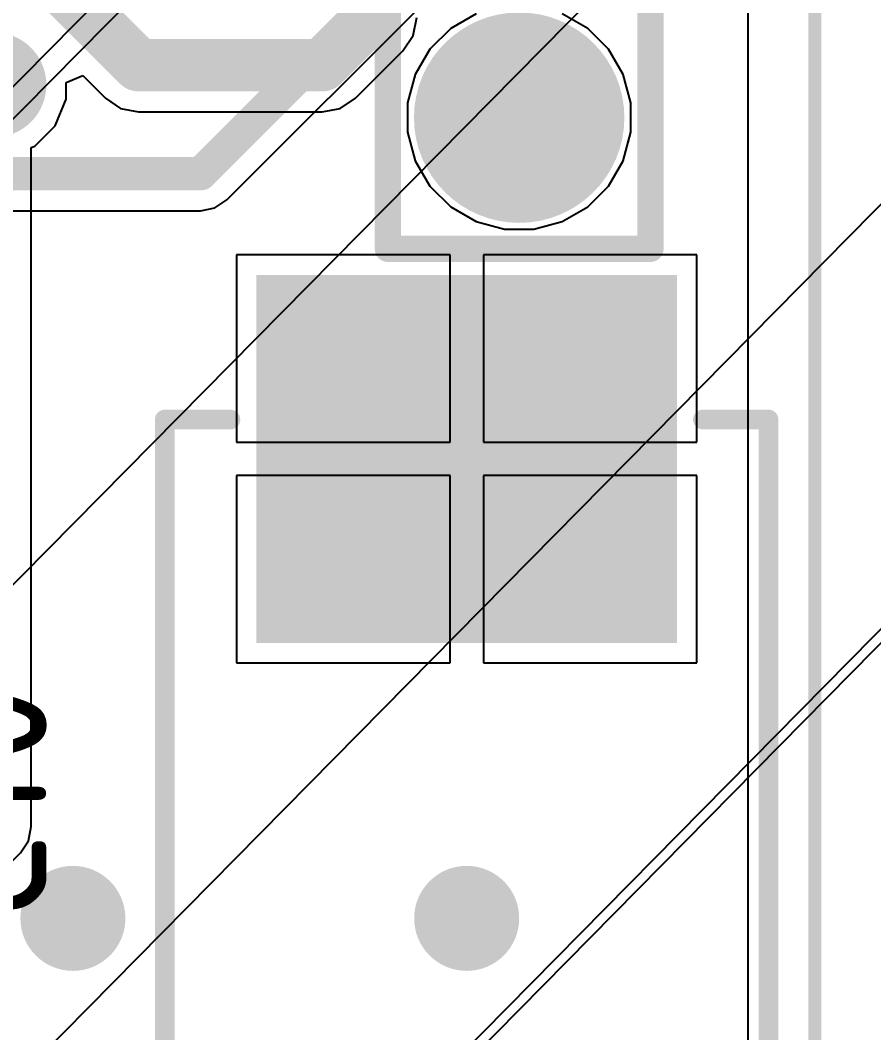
# Model space of a CAD drawing. Header units: millimetres. Extents: x 0 to 5337, y 0 to 5380.
# Drawn here: x 48.2 to 54.7, y 19.83 to 27.54 of the extents above; entities that cross this region are included whole.
import ezdxf

# ---------------------------------------------------------------- set-up
doc = ezdxf.new("R2010")
doc.units = ezdxf.units.MM
for name, color, linetype in [('BottomLayer', 5, 'Continuous'), ('BottomSolder', 6, 'Continuous'), ('Mechanical2', 216, 'Continuous'), ('MultiLayer', 9, 'Continuous'), ('PadHoleLayer', 156, 'Continuous'), ('TopLayer', 1, 'Continuous'), ('TopOverlay', 2, 'Continuous'), ('TopPaste', 8, 'Continuous'), ('TopSolder', 216, 'Continuous'), ('ViaHoleLayer', 16, 'Continuous')]:
    doc.layers.add(name, color=color, linetype=linetype)
doc.styles.add('GOST type A', font='', dxfattribs={"height": 0.2})
doc.styles.get('GOST type A').set_extended_font_data('GOST type A')

msp = doc.modelspace()

# ---------------------------------------------------------------- hatches: boundary and pattern name
at = {"layer": 'BottomLayer'}
h = msp.add_hatch(color=5, dxfattribs=at)
edge = h.paths.add_edge_path()
edge.add_arc((52.00000014, 26.79999974), 0.6999985999999999, 0, 360)
h = msp.add_hatch(color=5, dxfattribs=at)
edge = h.paths.add_edge_path()
edge.add_arc((47.997999, 27.04999924), 0.3999992, 0, 360)
h = msp.add_hatch(color=5, dxfattribs=at)
edge = h.paths.add_edge_path()
edge.add_arc((48.59999931999999, 20.69999924), 0.3999992, 0, 360)
h = msp.add_hatch(color=5, dxfattribs=at)
edge = h.paths.add_edge_path()
edge.add_arc((51.60000094, 20.69999924), 0.3999992, 0, 360)
at = {"layer": 'BottomSolder'}
h = msp.add_hatch(color=6, dxfattribs=at)
edge = h.paths.add_edge_path()
edge.add_arc((52.00000014, 26.79999974), 0.8015985999999998, 0, 360)
at = {"layer": 'MultiLayer'}
h = msp.add_hatch(color=9, dxfattribs=at)
edge = h.paths.add_edge_path()
edge.add_arc((52.00000014, 26.79999974), 0.6999985999999999, 0, 360)
at = {"layer": 'PadHoleLayer'}
h = msp.add_hatch(color=156, dxfattribs=at)
edge = h.paths.add_edge_path()
edge.add_arc((52.00000014, 26.79999974), 0.3999992, 0, 360)
at = {"layer": 'TopLayer'}
h = msp.add_hatch(color=1, dxfattribs=at)
edge = h.paths.add_edge_path()
edge.add_arc((52.00000014, 26.79999974), 0.6999985999999999, 0, 360)
h = msp.add_hatch(color=1, dxfattribs=at)
edge = h.paths.add_edge_path()
edge.add_arc((47.997999, 27.04999924), 0.3999992, 0, 360)
msp.add_hatch(color=1, dxfattribs=at).paths.add_polyline_path([(53.10000048, 22.89999992), (50.1000014, 22.89999992), (50.1000014, 25.4999998), (53.10000048, 25.4999998)])
h = msp.add_hatch(color=1, dxfattribs=at)
edge = h.paths.add_edge_path()
edge.add_arc((48.59999931999999, 20.69999924), 0.3999992, 0, 360)
h = msp.add_hatch(color=1, dxfattribs=at)
edge = h.paths.add_edge_path()
edge.add_arc((51.60000094, 20.69999924), 0.3999992, 0, 360)
at = {"layer": 'TopPaste'}
msp.add_hatch(color=8, dxfattribs=at).paths.add_polyline_path([(53.10000048, 22.89999992), (50.1000014, 22.89999992), (50.1000014, 25.4999998), (53.10000048, 25.4999998)])
at = {"layer": 'TopSolder'}
h = msp.add_hatch(color=216, dxfattribs=at)
edge = h.paths.add_edge_path()
edge.add_arc((52.00000014, 26.79999974), 0.8015985999999998, 0, 360)
msp.add_hatch(color=216, dxfattribs=at).paths.add_polyline_path([(53.20160048, 22.79839992), (49.9984014, 22.79839992), (49.9984014, 25.6015998), (53.20160048, 25.6015998)])
at = {"layer": 'ViaHoleLayer'}
h = msp.add_hatch(color=16, dxfattribs=at)
edge = h.paths.add_edge_path()
edge.add_arc((48.59999931999999, 20.69999924), 0.1999996, 0, 360)
h = msp.add_hatch(color=16, dxfattribs=at)
edge = h.paths.add_edge_path()
edge.add_arc((51.60000094, 20.69999924), 0.1999996, 0, 360)

# ---------------------------------------------------------------- linework, layer by layer
at = {"layer": 'BottomLayer'}
for p, q in [((53.74277033999999, 37.09666444), (53.74277033999999, 11.43669798)), ((51.19198296, 27.4257262), (51.21914826, 27.5622893)), ((51.67191342, 27.59207334), (51.47808856, 27.48016856)), ((52.52191172, 27.48016856), (52.32808686, 27.59207334)), ((51.47808856, 27.48016856), (51.31983132, 27.32191131999999)), ((52.68016896, 27.32191131999999), (52.52191172, 27.48016856)), ((51.11462726, 27.309953), (51.19198296, 27.4257262)), ((50.75233944, 26.94766518), (51.11462726, 27.309953)), ((51.31983132, 27.32191131999999), (51.20792654, 27.12808646)), ((52.79207374, 27.12808646), (52.68016896, 27.32191131999999)), ((48.5479979, 27.06773098), (48.67499789999999, 27.12033692)), ((48.67499789999999, 27.12033692), (48.84766964, 26.94766518)), ((51.20792654, 27.12808646), (51.15000183999999, 26.91190452)), ((52.84999843999999, 26.91190452), (52.79207374, 27.12808646)), ((48.5479979, 26.9405989), (48.5479979, 27.06773098)), ((48.46426425999999, 26.73845046), (48.5479979, 26.9405989)), ((48.84766964, 26.94766518), (48.96344283999999, 26.87030948)), ((50.63656623999999, 26.87030948), (50.75233944, 26.94766518)), ((48.96344283999999, 26.87030948), (49.10000594, 26.84314418)), ((49.10000594, 26.84314418), (50.50000314, 26.84314418)), ((50.50000314, 26.84314418), (50.63656623999999, 26.87030948)), ((51.15000183999999, 26.91190452), (51.15000183999999, 26.68809496)), ((52.84999843999999, 26.68809496), (52.84999843999999, 26.91190452)), ((48.30954778, 26.58373398), (48.46426425999999, 26.73845046)), ((51.15000183999999, 26.68809496), (51.20792654, 26.47191302)), ((52.79207374, 26.47191302), (52.84999843999999, 26.68809496)), ((48.2824282, 26.57249956), (48.30954778, 26.58373398)), ((48.2824282, 21.40000038), (48.2824282, 26.57249956)), ((51.20792654, 26.47191302), (51.31983132, 26.27808816)), ((52.68016896, 26.27808816), (52.79207374, 26.47191302)), ((51.31983132, 26.27808816), (51.47808856, 26.11983091999999)), ((52.52191172, 26.11983091999999), (52.68016896, 26.27808816)), ((51.47808856, 26.11983091999999), (51.67191342, 26.00792614)), ((52.32808686, 26.00792614), (52.52191172, 26.11983091999999)), ((51.67191342, 26.00792614), (51.88809535999999, 25.95000144)), ((52.11190491999999, 25.95000144), (52.32808686, 26.00792614)), ((51.88809535999999, 25.95000144), (52.11190491999999, 25.95000144)), ((48.26092963999999, 21.2919183), (48.2824282, 21.40000038)), ((48.19970802, 21.20029288), (48.26092963999999, 21.2919183)), ((40.13793597999999, 13.13852084), (48.1997004, 21.2002878)), ((48.1997004, 21.2002878), (48.19970802, 21.20029288))]:
    msp.add_line(p, q, dxfattribs=at)
at = {"layer": 'BottomLayer', "const_width": 0.3999992}
for points in [[(50.86229096, 27.5622893), (50.86229096, 30.69268182)], [(48.50000714, 27.80000028), (49.10000594, 27.20000148)], [(50.50000314, 27.20000148), (50.86229096, 27.5622893)], [(49.10000594, 27.20000148), (50.50000314, 27.20000148)]]:
    msp.add_lwpolyline(points, dxfattribs=at)
at = {"layer": 'BottomLayer', "const_width": 0.1999996}
for points in [[(50.76229116, 27.5622893, 1), (50.96229076, 27.5622893, 1)], [(50.76229116, 27.5622893, 1), (50.96229076, 27.5622893, 1)], [(49.00000614, 27.20000148, 1), (49.20000573999999, 27.20000148, 1)], [(49.00000614, 27.20000148, 1), (49.20000573999999, 27.20000148, 1)], [(50.40000334, 27.20000148, 1), (50.60000294, 27.20000148, 1)], [(50.40000334, 27.20000148, 1), (50.60000294, 27.20000148, 1)]]:
    msp.add_lwpolyline(points, format="xyb", close=True, dxfattribs=at)
at = {"layer": 'Mechanical2', "const_width": 0.0999998}
msp.add_lwpolyline([(54.25255342, 11.43669798), (54.25255342, 37.09666444)], dxfattribs=at)
at = {"layer": 'TopLayer'}
for p, q in [((53.74277033999999, 37.09666444), (53.74277033999999, 11.43669798)), ((49.77270716, 26.1732903), (51.63097624, 28.03155938)), ((51.67191342, 27.59207334), (51.47808856, 27.48016856)), ((52.52191172, 27.48016856), (52.32808686, 27.59207334)), ((51.47808856, 27.48016856), (51.31983132, 27.32191131999999)), ((52.68016896, 27.32191131999999), (52.52191172, 27.48016856)), ((51.31983132, 27.32191131999999), (51.20792654, 27.12808646)), ((52.79207374, 27.12808646), (52.68016896, 27.32191131999999)), ((51.20792654, 27.12808646), (51.15000183999999, 26.91190452)), ((52.84999843999999, 26.91190452), (52.79207374, 27.12808646)), ((51.15000183999999, 26.91190452), (51.15000183999999, 26.68809496)), ((52.84999843999999, 26.68809496), (52.84999843999999, 26.91190452)), ((51.15000183999999, 26.68809496), (51.20792654, 26.47191302)), ((52.79207374, 26.47191302), (52.84999843999999, 26.68809496)), ((51.20792654, 26.47191302), (51.31983132, 26.27808816)), ((52.68016896, 26.27808816), (52.79207374, 26.47191302)), ((51.31983132, 26.27808816), (51.47808856, 26.11983091999999)), ((52.52191172, 26.11983091999999), (52.68016896, 26.27808816)), ((49.68108174, 26.11206868), (49.77270716, 26.1732903)), ((47.12702284, 26.09057012), (49.57298695999999, 26.09057012)), ((49.57298695999999, 26.09057012), (49.57299966, 26.09056758)), ((49.57299966, 26.09056758), (49.68108174, 26.11206868)), ((51.47808856, 26.11983091999999), (51.67191342, 26.00792614)), ((52.32808686, 26.00792614), (52.52191172, 26.11983091999999)), ((51.67191342, 26.00792614), (51.88809535999999, 25.95000144)), ((52.11190491999999, 25.95000144), (52.32808686, 26.00792614)), ((51.88809535999999, 25.95000144), (52.11190491999999, 25.95000144)), ((51.47299586, 25.7539998), (49.8460014, 25.7539998)), ((49.8460014, 25.7539998), (49.8460014, 24.32700494)), ((51.47299586, 24.32700494), (51.47299586, 25.7539998)), ((53.35400048, 25.7539998), (51.72699586, 25.7539998)), ((51.72699586, 25.7539998), (51.72699586, 24.32700494)), ((53.35400048, 24.32700494), (53.35400048, 25.7539998)), ((49.8460014, 24.32700494), (51.47299586, 24.32700494)), ((51.72699586, 24.32700494), (53.35400048, 24.32700494)), ((51.47299586, 24.07300494), (49.8460014, 24.07300494)), ((49.8460014, 24.07300494), (49.8460014, 22.64599992)), ((51.47299586, 22.64599992), (51.47299586, 24.07300494)), ((53.35400048, 24.07300494), (51.72699586, 24.07300494)), ((51.72699586, 24.07300494), (51.72699586, 22.64599992)), ((53.35400048, 22.64599992), (53.35400048, 24.07300494)), ((49.8460014, 22.64599992), (51.47299586, 22.64599992)), ((51.72699586, 22.64599992), (53.35400048, 22.64599992))]:
    msp.add_line(p, q, dxfattribs=at)
at = {"layer": 'TopLayer', "const_width": 0.254}
for points in [[(49.57299966, 26.3729978), (52.00000014, 28.79999828)], [(47.12701014, 26.3729978), (49.57299966, 26.3729978)]]:
    msp.add_lwpolyline(points, dxfattribs=at)
at = {"layer": 'TopLayer', "const_width": 0.127}
msp.add_lwpolyline([(49.50949966, 26.3729978, 1), (49.63649966, 26.3729978, 1)], format="xyb", close=True, dxfattribs=at)
msp.add_lwpolyline([(49.50949966, 26.3729978, 1), (49.63649966, 26.3729978, 1)], format="xyb", close=True, dxfattribs=at)
at = {"layer": 'TopOverlay'}
for points, const_width in [([(50.9999996, 25.7999992), (50.9999996, 35.79999952)], 0.1999996), ([(53.00000068, 25.7999992), (53.00000068, 35.79999952)], 0.1999996), ([(50.9999996, 25.7999992), (53.00000068, 25.7999992)], 0.1999996), ([(49.30000046, 17.10000136), (49.30000046, 24.5000018)], 0.1499997), ([(49.30000046, 24.5000018), (49.800002, 24.5000018)], 0.1499997), ([(53.39999988, 24.5000018), (53.90000142, 24.5000018)], 0.1499997), ([(53.90000142, 17.10000136), (53.90000142, 24.5000018)], 0.1499997)]:
    msp.add_lwpolyline(points, dxfattribs=dict(at, const_width=const_width))
for points, const_width in [([(50.94999969999999, 25.7999992, 1), (51.0499995, 25.7999992, 1)], 0.0999998), ([(50.94999969999999, 25.7999992, 1), (51.0499995, 25.7999992, 1)], 0.0999998), ([(52.95000077999999, 25.7999992, 1), (53.05000058, 25.7999992, 1)], 0.0999998), ([(52.95000077999999, 25.7999992, 1), (53.05000058, 25.7999992, 1)], 0.0999998), ([(49.2624999, 24.5000018, 1), (49.33750102, 24.5000018, 1)], 0.07499858), ([(49.2624999, 24.5000018, 1), (49.33750102, 24.5000018, 1)], 0.07499858), ([(49.76250144, 24.5000018, 1), (49.83750256, 24.5000018, 1)], 0.07499858), ([(53.36249932, 24.5000018, 1), (53.43750043999999, 24.5000018, 1)], 0.07499858), ([(53.86250086, 24.5000018, 1), (53.93750197999999, 24.5000018, 1)], 0.07499858), ([(53.86250086, 24.5000018, 1), (53.93750197999999, 24.5000018, 1)], 0.07499858)]:
    msp.add_lwpolyline(points, format="xyb", close=True, dxfattribs=dict(at, const_width=const_width))
at = {"layer": 'TopSolder'}
for p in [(41.81426485999999, 16.8313862), (42.1184451, 20.9376899), (42.89266504, 21.4742776), (44.61892016, 12.51892086), (45.30411564, 16.56235448), (48.47727922, 16.53899664)]:
    msp.add_line(p, (5337.13346338, 5380.059463379999), dxfattribs=at)

# ---------------------------------------------------------------- texts
at = {"layer": 'TopOverlay', "style": 'GOST type A'}
msp.add_text('C10', height=1.20000014, rotation=90, dxfattribs=at).set_placement((48.39987018, 20.66316162))

doc.saveas('drawing.dxf')
